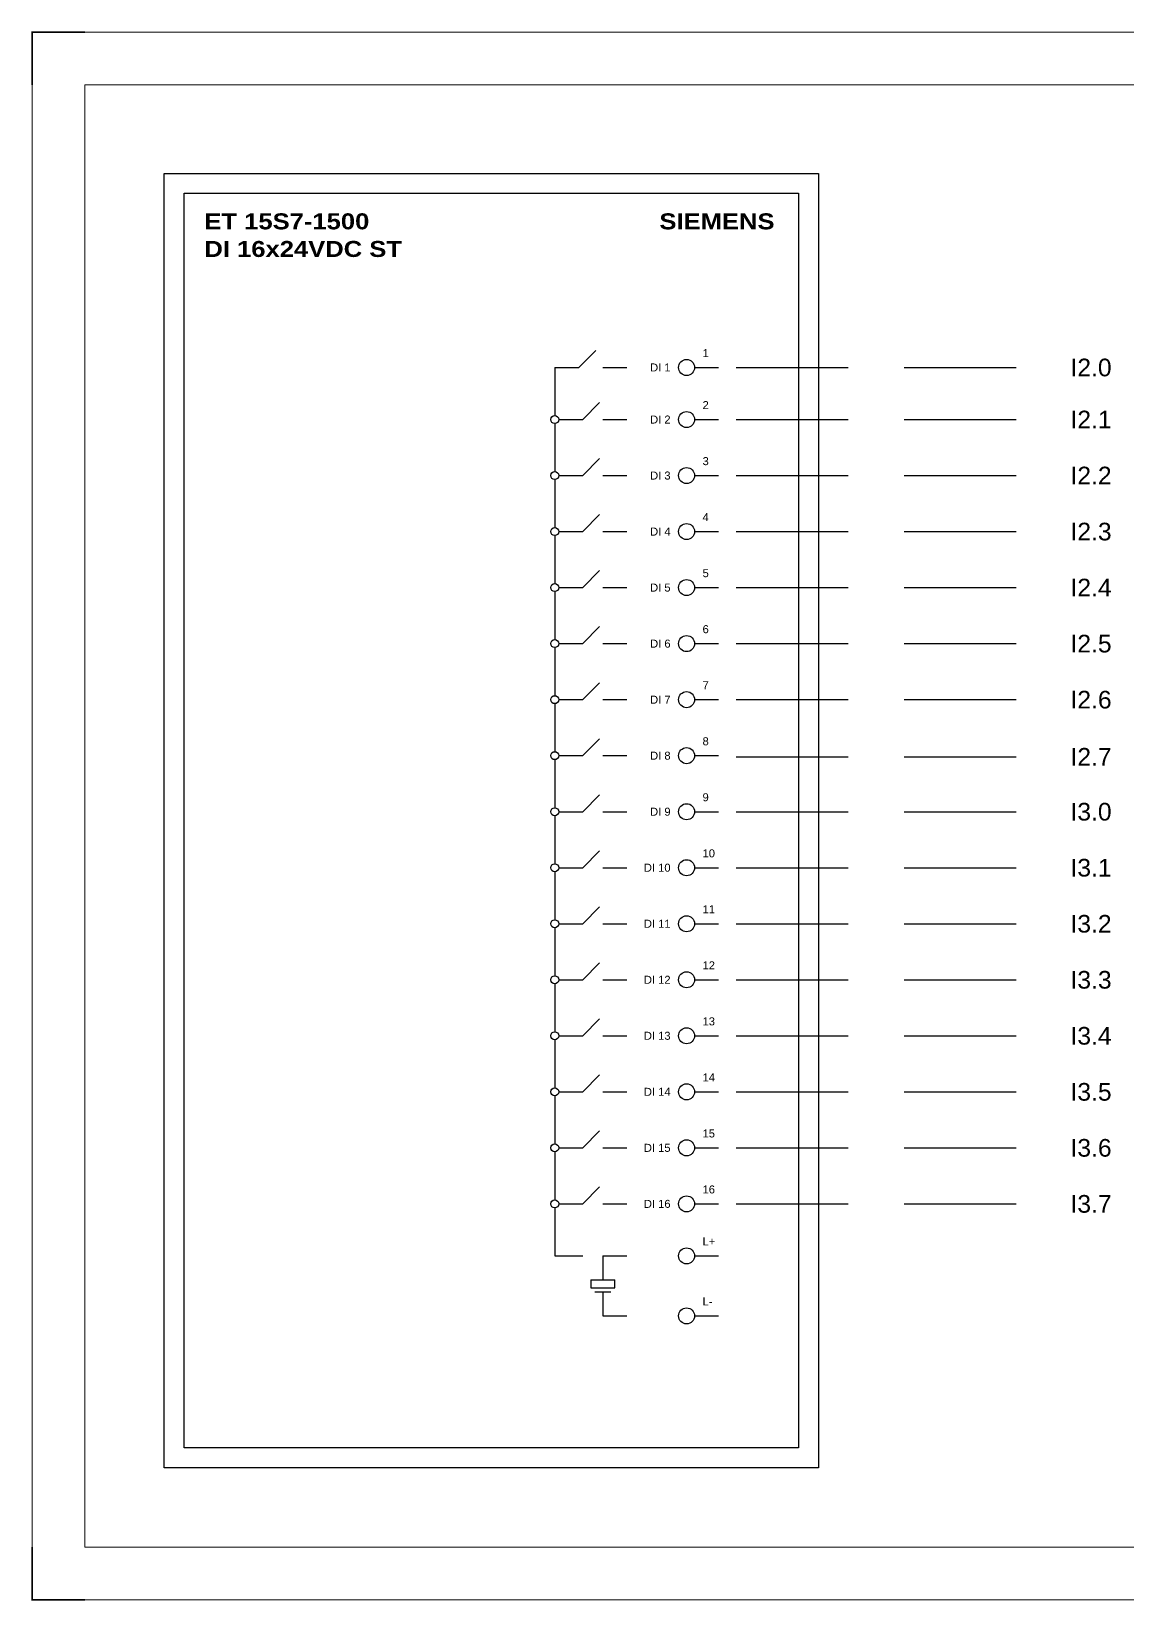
# Model space of a CAD drawing. Header units: centimetres. Extents: x -6233 to 67854, y 107 to 55669.
# Drawn here: x 38238 to 41345, y 42824 to 47268 of the extents above; entities that cross this region are included whole.
import ezdxf
from ezdxf.enums import TextEntityAlignment as Align

# ---------------------------------------------------------------- set-up
doc = ezdxf.new("R2010")
doc.units = ezdxf.units.CM
doc.header["$LTSCALE"] = 25.4
doc.linetypes.add('HIDDEN', pattern=[0.375, 0.25, -0.125])
doc.layers.add('Etiket-Line-L', color=7, linetype='Continuous')
doc.layers.add('EtIket-Line-S', color=2, linetype='Continuous')
doc.styles.add('Bold', font='ariblk.ttf', dxfattribs={"height": 25.4})
doc.styles.get("Standard").update_dxf_attribs({"font": 'arial.ttf', "height": 25.4})

# ---------------------------------------------------------------- blocks, each defined once
blk = doc.blocks.new('x5 Out Line')
at = {"const_width": 0.3}
for points in [[(9.65, 286.71), (0, 286.71), (0, 277.06)], [(0, 9.65), (0, 0), (9.65, 0)]]:
    blk.add_lwpolyline(points, dxfattribs=at)
at = {"lineweight": 15}
blk.add_lwpolyline([(395.8, 9.65), (395.8, 277.06), (9.65, 277.06), (9.65, 9.65)], close=True, dxfattribs=at)
at = {"layer": 'EtIket-Line-S', "lineweight": 9, "ltscale": 0.5}
blk.add_lwpolyline([(0, 0), (405.45, 0), (405.45, 286.71), (0, 286.71)], close=True, dxfattribs=at)

msp = doc.modelspace()

# ---------------------------------------------------------------- linework, layer by layer
at = {"ltscale": 50}
for p, q in [((39789, 46316), (39837.1, 46364)), ((39721, 46316), (39789, 46316)), ((39721, 46316), (39721, 46180)), ((39857, 46316), (39925, 46316)), ((39800.4, 46168.6), (39848.4, 46216.7)), ((39721, 46157.3), (39721, 46021.3)), ((39732.4, 46168.6), (39800.4, 46168.6)), ((39857, 46168.6), (39925, 46168.6)), ((39800.4, 46010), (39848.4, 46058)), ((39721, 45998.6), (39721, 45862.6)), ((39732.4, 46010), (39800.4, 46010)), ((39857, 46010), (39925, 46010)), ((39800.4, 45851.3), (39848.4, 45899.4)), ((39721, 45840), (39721, 45704)), ((39732.4, 45851.3), (39800.4, 45851.3)), ((39857, 45851.3), (39925, 45851.3)), ((39800.4, 45692.7), (39848.4, 45740.7)), ((39732.4, 45692.7), (39800.4, 45692.7)), ((39857, 45692.7), (39925, 45692.7)), ((39721, 45681.3), (39721, 45545.3)), ((39800.4, 45534), (39848.4, 45582.1)), ((39721, 45522.7), (39721, 45386.7)), ((39732.4, 45534), (39800.4, 45534)), ((39857, 45534), (39925, 45534)), ((39800.4, 45375.3), (39848.4, 45423.4)), ((39732.4, 45375.3), (39800.4, 45375.3)), ((39857, 45375.3), (39925, 45375.3)), ((39721, 45364), (39721, 45228)), ((39800.4, 45216.7), (39848.4, 45264.8)), ((39721, 45205.3), (39721, 45069.4)), ((39732.4, 45216.7), (39800.4, 45216.7)), ((39857, 45216.7), (39925, 45216.7)), ((39800.4, 45058), (39848.4, 45106.1)), ((39721, 45046.7), (39721, 44910.7)), ((39732.4, 45058), (39800.4, 45058)), ((39857, 45058), (39925, 45058)), ((39800.4, 44899.4), (39848.4, 44947.4)), ((39721, 44888), (39721, 44752)), ((39732.4, 44899.4), (39800.4, 44899.4)), ((39857, 44899.4), (39925, 44899.4)), ((39800.4, 44740.7), (39848.4, 44788.8)), ((39721, 44729.4), (39721, 44593.4)), ((39732.4, 44740.7), (39800.4, 44740.7)), ((39857, 44740.7), (39925, 44740.7)), ((39800.4, 44582), (39848.4, 44630.1)), ((39732.4, 44582), (39800.4, 44582)), ((39857, 44582), (39925, 44582)), ((39721, 44570.7), (39721, 44434.7)), ((39800.4, 44423.4), (39848.4, 44471.5)), ((39721, 44412.1), (39721, 44276.1)), ((39732.4, 44423.4), (39800.4, 44423.4)), ((39857, 44423.4), (39925, 44423.4)), ((39800.4, 44264.7), (39848.4, 44312.8)), ((39732.4, 44264.7), (39800.4, 44264.7)), ((39857, 44264.7), (39925, 44264.7)), ((39721, 44253.4), (39721, 44117.4)), ((39800.4, 44106.1), (39848.4, 44154.2)), ((39721, 44094.7), (39721, 43958.7)), ((39732.4, 44106.1), (39800.4, 44106.1)), ((39857, 44106.1), (39925, 44106.1)), ((39800.4, 43947.4), (39848.4, 43995.5)), ((39721, 43936.1), (39721, 43800.1)), ((39732.4, 43947.4), (39800.4, 43947.4)), ((39857, 43947.4), (39925, 43947.4)), ((39721, 43800.1), (39800.4, 43800.1)), ((39857, 43800.1), (39925, 43800.1)), ((39857, 43800.1), (39857, 43732.1)), ((39823, 43732.1), (39891, 43732.1)), ((39823, 43732.1), (39823, 43709.7)), ((39891, 43709.7), (39891, 43732.1)), ((39823, 43709.7), (39891, 43709.7)), ((39834.3, 43698.1), (39879.7, 43698.1)), ((39857, 43698.1), (39857, 43630.1)), ((39857, 43630.1), (39925, 43630.1))]:
    msp.add_line(p, q, dxfattribs=at)
at = {"color": 6, "ltscale": 50}
for p, q in [((40117.4, 46316), (40185.4, 46316)), ((40117.4, 46168.6), (40185.4, 46168.6)), ((40117.4, 46010), (40185.4, 46010)), ((40117.4, 45851.3), (40185.4, 45851.3)), ((40117.4, 45692.7), (40185.4, 45692.7)), ((40117.4, 45534), (40185.4, 45534)), ((40117.4, 45375.3), (40185.4, 45375.3)), ((40117.4, 45216.7), (40185.4, 45216.7)), ((40117.4, 45058), (40185.4, 45058)), ((40117.4, 44899.4), (40185.4, 44899.4)), ((40117.4, 44740.7), (40185.4, 44740.7)), ((40117.4, 44582), (40185.4, 44582)), ((40117.4, 44423.4), (40185.4, 44423.4)), ((40117.4, 44264.7), (40185.4, 44264.7)), ((40117.4, 44106.1), (40185.4, 44106.1)), ((40117.4, 43947.4), (40185.4, 43947.4)), ((40117.4, 43800.1), (40185.4, 43800.1)), ((40117.4, 43630.1), (40185.4, 43630.1))]:
    msp.add_line(p, q, dxfattribs=at)
at = {"color": 146, "linetype": 'HIDDEN', "ltscale": 50, "true_color": 0x105689}
for p, q in [((40235.4, 46316), (41082.8, 46316)), ((40235.4, 46168.6), (41082.8, 46168.6)), ((40235.4, 46010), (41082.8, 46010)), ((40235.4, 45851.3), (41082.8, 45851.3)), ((40235.4, 45692.7), (41082.8, 45692.7)), ((40235.4, 45534), (41082.8, 45534)), ((40235.4, 45375.3), (41082.8, 45375.3)), ((40235.4, 45213.5), (41082.8, 45213.5)), ((40235.4, 45058), (41082.8, 45058)), ((40235.4, 44899.4), (41082.8, 44899.4)), ((40235.4, 44740.7), (41082.8, 44740.7)), ((40235.4, 44582), (41082.8, 44582)), ((40235.4, 44423.4), (41082.8, 44423.4)), ((40235.4, 44264.7), (41082.8, 44264.7)), ((40235.4, 44106.1), (41082.8, 44106.1)), ((40235.4, 43947.4), (41082.8, 43947.4))]:
    msp.add_line(p, q, dxfattribs=at)
at = {"ltscale": 50}
msp.add_lwpolyline([(38614, 46865.8), (40468.7, 46865.8), (40468.7, 43200), (38614, 43200)], close=True, dxfattribs=at)
at = {"color": 6, "ltscale": 50}
msp.add_lwpolyline([(38670.7, 46809.2), (40412, 46809.2), (40412, 43256.7), (38670.7, 43256.7)], close=True, dxfattribs=at)
at = {"color": 6, "ltscale": 500}
for centre in [(40094.7, 46316), (40094.7, 46168.6), (40094.7, 46010), (40094.7, 45851.3), (40094.7, 45692.7), (40094.7, 45534), (40094.7, 45375.3), (40094.7, 45216.7), (40094.7, 45058), (40094.7, 44899.4), (40094.7, 44740.7), (40094.7, 44582), (40094.7, 44423.4), (40094.7, 44264.7), (40094.7, 44106.1), (40094.7, 43947.4), (40094.7, 43800.1), (40094.7, 43630.1)]:
    msp.add_circle(centre, 22.7, dxfattribs=at)
at = {"ltscale": 500}
for centre in [(39721, 46168.6), (39721, 46010), (39721, 45851.3), (39721, 45692.7), (39721, 45534), (39721, 45375.3), (39721, 45216.7), (39721, 45058), (39721, 44899.4), (39721, 44740.7), (39721, 44582), (39721, 44423.4), (39721, 44264.7), (39721, 44106.1), (39721, 43947.4)]:
    msp.add_circle(centre, 11.3, dxfattribs=at)

# ---------------------------------------------------------------- block references
at = {"layer": 'Etiket-Line-L', "lineweight": 0, "xscale": 15.48351216233742, "yscale": 15.48351216233742, "zscale": 15.48351216233742}
msp.add_blockref('x5 Out Line', (38240.2, 42826.2), dxfattribs=at)

# ---------------------------------------------------------------- texts
at = {"ltscale": 500, "style": 'Bold'}
for s, p in [('ET 15S7-1500', (38728.2, 46752.5)), ('DI 16x24VDC ST', (38728.2, 46674.3))]:
    msp.add_text(s, height=45.331, dxfattribs=at).set_placement(p, align=Align.TOP_LEFT)
msp.add_text('SIEMENS', height=45.33, dxfattribs=at).set_placement((40344, 46752.5), align=Align.TOP_RIGHT)
at = {"ltscale": 500}
for s, height, p in [('1', 22.7, (40140, 46338.6)), ('2', 22.7, (40140, 46191.3)), ('3', 22.7, (40140, 46032.6)), ('4', 22.7, (40140, 45874)), ('5', 22.7, (40140, 45715.3)), ('6', 22.7, (40140, 45556.7)), ('7', 22.7, (40140, 45398)), ('8', 22.7, (40140, 45239.3)), ('9', 22.7, (40140, 45080.7)), ('10', 22.67, (40140, 44922)), ('11', 22.67, (40140, 44763.4)), ('12', 22.67, (40140, 44604.7)), ('13', 22.67, (40140, 44446.1)), ('14', 22.67, (40140, 44287.4)), ('15', 22.67, (40140, 44128.7)), ('16', 22.67, (40140, 43970.1)), ('L+', 22.67, (40140, 43822.8)), ('L-', 22.67, (40140, 43652.8))]:
    msp.add_text(s, height=height, dxfattribs=at).set_placement(p, align=Align.BOTTOM_LEFT)
for s, p in [('DI 1', (40049.4, 46316)), ('DI 2', (40049.4, 46168.6)), ('DI 3', (40049.4, 46010)), ('DI 4', (40049.4, 45851.3)), ('DI 5', (40049.4, 45692.7)), ('DI 6', (40049.4, 45534)), ('DI 7', (40049.4, 45375.3)), ('DI 8', (40049.4, 45216.7)), ('DI 9', (40049.4, 45058)), ('DI 10', (40049.4, 44899.4)), ('DI 11', (40049.4, 44740.7)), ('DI 12', (40049.4, 44582)), ('DI 13', (40049.4, 44423.4)), ('DI 14', (40049.4, 44264.7)), ('DI 15', (40049.4, 44106.1)), ('DI 16', (40049.4, 43947.4))]:
    msp.add_text(s, height=22.67, dxfattribs=at).set_placement(p, align=Align.MIDDLE_RIGHT)
for s, p in [('I2.0', (41182.8, 46316)), ('I2.1', (41182.8, 46168.6)), ('I2.2', (41182.8, 46010)), ('I2.3', (41182.8, 45851.3)), ('I2.4', (41182.8, 45692.7)), ('I2.5', (41182.8, 45534)), ('I2.6', (41182.8, 45375.3)), ('I2.7', (41182.8, 45213.5)), ('I3.0', (41182.8, 45058)), ('I3.1', (41182.8, 44899.4)), ('I3.2', (41182.8, 44740.7)), ('I3.3', (41182.8, 44582)), ('I3.4', (41182.8, 44423.4)), ('I3.5', (41182.8, 44264.7)), ('I3.6', (41182.8, 44106.1)), ('I3.7', (41182.8, 43947.4))]:
    msp.add_text(s, height=50, dxfattribs=at).set_placement(p, align=Align.MIDDLE_LEFT)

doc.saveas('drawing.dxf')
